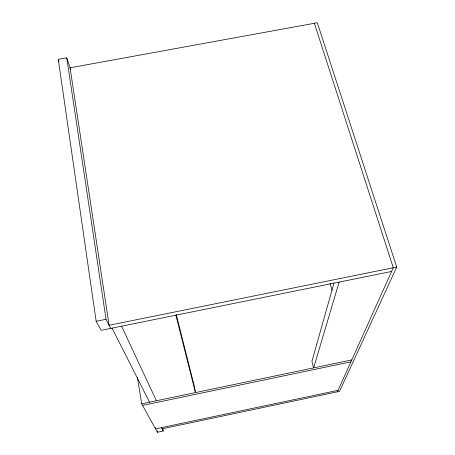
<?xml version="1.0" encoding="UTF-8"?>
<svg xmlns="http://www.w3.org/2000/svg" width="455" height="455" viewBox="0 0 455 455"><rect width="100%" height="100%" fill="white"/><g stroke="black" fill="none" stroke-linecap="round" stroke-linejoin="round"><path stroke-width="0.68" d="M333.981 283.05L311.925 361.361L313.632 367.89L339.14 282.089M337.422 391.8L393.285 267.745L314.365 23.29M396.72 267.051L109.103 325.279L70.081 67.801L317.323 22.75L396.72 267.051L339.561 391.346L162.088 428.832M338.071 390.35L155.519 428.894L155.286 427.49M137.359 377.229L141.687 403.824L157.373 432.25L163.208 431.016L162.725 428.218M142.557 405.405L350.913 361.833M141.687 403.824L351.778 359.916M391.613 271.453L101.141 330.336L96.147 321.287L58.28 59.338L66.731 57.808L70.735 69.763M96.147 321.287L106.038 319.291L110.696 328.396M161.48 427.637L163.208 431.016M112.061 328.123L149.541 402.18M121.604 326.189L156.401 400.747M58.28 59.338L58.979 61.323M330.108 283.437L332.042 290.262M175.869 315.19L195.485 392.58L194.194 385.903L176.25 314.57M157.134 430.851L157.373 432.25M66.731 57.808L106.038 319.291"/></g></svg>
